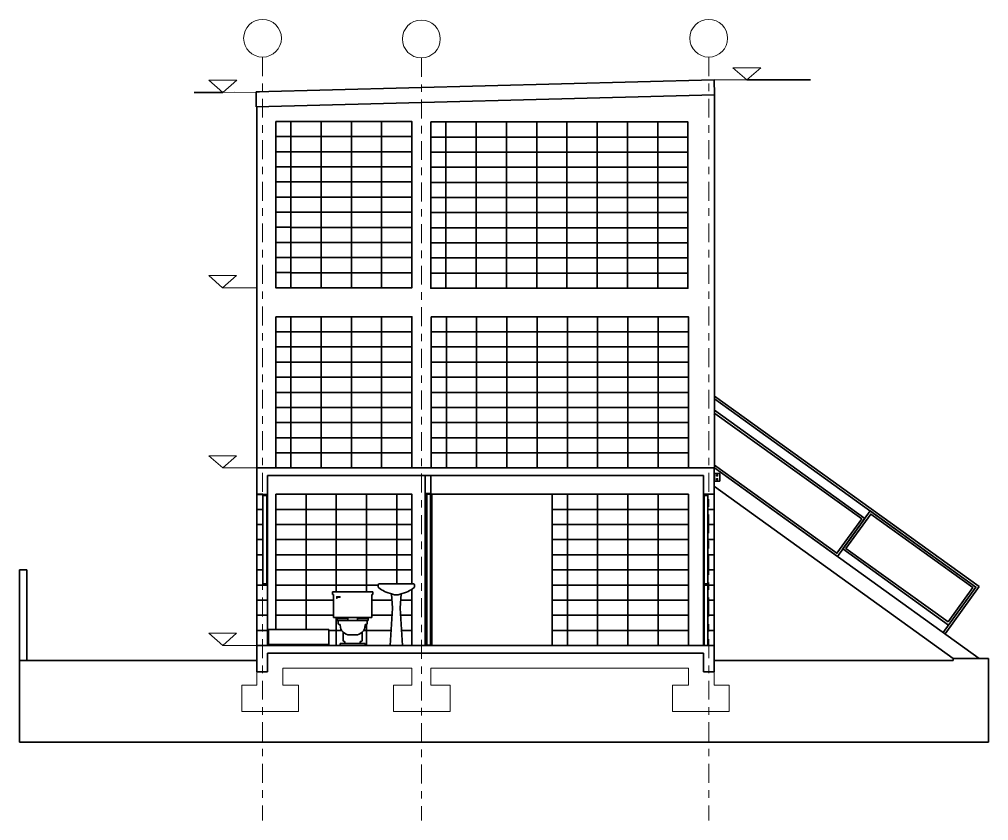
# Model space of a CAD drawing. Header units: metres. Extents: x -111 to 15, y -108 to -10.
# Drawn here: x -110.85 to -98.04, y -46.12 to -35.52 of the extents above; entities that cross this region are included whole.
import ezdxf

# ---------------------------------------------------------------- set-up
doc = ezdxf.new("R2010")
doc.units = ezdxf.units.M
doc.header["$LTSCALE"] = 5
doc.header["$MEASUREMENT"] = 0
doc.linetypes.add('CENTER', pattern=[2, 1.25, -0.25, 0.25, -0.25])
for name, color, linetype, lineweight in [('A-ANNO-SYMB', 3, 'Continuous', 18), ('A-ELEV-MBE1', 7, 'Continuous', 35), ('A-SECT-MCUT', 7, 'Continuous', 35)]:
    doc.layers.add(name, color=color, linetype=linetype, lineweight=lineweight)

msp = doc.modelspace()

# ---------------------------------------------------------------- linework, layer by layer
at = {"layer": 'A-ANNO-SYMB'}
for p, q in [((-106.611, -43.156), (-106.662, -43.156)), ((-106.662, -43.156), (-106.662, -43.182)), ((-106.662, -43.182), (-106.649, -43.182)), ((-106.649, -43.169), (-106.611, -43.169)), ((-106.649, -43.182), (-106.649, -43.169)), ((-106.611, -43.169), (-106.611, -43.156)), ((-108.164, -43.804), (-107.713, -43.804))]:
    msp.add_line(p, q, dxfattribs=at)
at = {"layer": 'A-ANNO-SYMB', "ltscale": 0.003}
for p, q in [((-107.713, -44.104), (-107.713, -44.254)), ((-107.713, -44.179), (-107.713, -44.329)), ((-105.663, -44.104), (-107.371, -44.104)), ((-107.371, -44.104), (-107.371, -44.254)), ((-107.371, -44.179), (-107.371, -44.329)), ((-105.663, -44.104), (-105.663, -44.329)), ((-102.007, -44.104), (-105.413, -44.104)), ((-105.413, -44.104), (-105.413, -44.329)), ((-102.007, -44.104), (-102.007, -44.329)), ((-101.668, -44.154), (-101.668, -44.329)), ((-107.912, -44.329), (-107.912, -44.679)), ((-107.713, -44.329), (-107.912, -44.329)), ((-107.162, -44.329), (-107.371, -44.329)), ((-107.162, -44.329), (-107.162, -44.679)), ((-105.908, -44.329), (-105.908, -44.679)), ((-105.709, -44.329), (-105.908, -44.329)), ((-105.663, -44.329), (-105.709, -44.329)), ((-105.367, -44.329), (-105.413, -44.329)), ((-105.158, -44.329), (-105.367, -44.329)), ((-105.158, -44.329), (-105.158, -44.679)), ((-102.218, -44.329), (-102.218, -44.679)), ((-102.218, -44.329), (-102.007, -44.329)), ((-101.668, -44.329), (-101.468, -44.329)), ((-101.468, -44.329), (-101.468, -44.679)), ((-107.162, -44.679), (-107.912, -44.679)), ((-105.158, -44.679), (-105.908, -44.679)), ((-102.218, -44.679), (-101.468, -44.679))]:
    msp.add_line(p, q, dxfattribs=at)
at = {"layer": 'A-ANNO-SYMB', "linetype": 'CENTER', "ltscale": 0.04}
for points in [[(-107.638, -36.02), (-107.638, -46.121)], [(-105.538, -36.03), (-105.538, -46.121)], [(-101.738, -36.02), (-101.738, -46.121)]]:
    msp.add_lwpolyline(points, dxfattribs=at)
at = {"layer": 'A-ANNO-SYMB'}
for points in [[(-101.234, -36.322), (-101.418, -36.16), (-101.05, -36.16)], [(-108.162, -36.486), (-108.346, -36.323), (-107.978, -36.323)], [(-108.166, -39.072), (-108.35, -38.909), (-107.982, -38.909)], [(-108.164, -41.455), (-108.348, -41.293), (-107.98, -41.293)], [(-108.164, -43.804), (-108.348, -43.642), (-107.98, -43.642)]]:
    msp.add_lwpolyline(points, close=True, dxfattribs=at)
for points in [[(-101.668, -36.322), (-101.668, -36.322), (-101.394, -36.322), (-101.234, -36.322)], [(-108.162, -36.486), (-108.162, -36.486), (-108.003, -36.485), (-107.682, -36.486)], [(-107.713, -39.072), (-107.713, -39.072), (-108.166, -39.072), (-108.166, -39.072)], [(-107.713, -41.455), (-107.713, -41.455), (-108.166, -41.455), (-108.166, -41.455)]]:
    msp.add_lwpolyline(points, dxfattribs=at)
for centre in [(-107.638, -35.77), (-105.538, -35.78), (-101.738, -35.77)]:
    msp.add_circle(centre, 0.25, dxfattribs=at)
at = {"layer": 'A-ELEV-MBE1'}
for p, q in [((-101.869, -36.328), (-101.868, -36.331)), ((-101.236, -36.32), (-100.394, -36.32)), ((-108.162, -36.486), (-108.541, -36.486)), ((-107.72, -36.679), (-107.72, -36.48)), ((-101.664, -36.521), (-107.72, -36.679)), ((-101.661, -36.521), (-101.664, -36.521)), ((-101.663, -40.505), (-98.163, -43.024)), ((-101.663, -40.542), (-98.205, -43.031)), ((-101.663, -41.455), (-98.163, -43.975)), ((-105.488, -41.555), (-105.488, -41.794)), ((-105.413, -41.555), (-105.413, -41.794)), ((-101.593, -41.529), (-101.668, -41.529)), ((-101.593, -41.629), (-101.668, -41.629)), ((-101.663, -41.529), (-101.663, -41.629)), ((-101.613, -41.554), (-101.643, -41.554)), ((-101.613, -41.604), (-101.643, -41.604)), ((-101.628, -41.569), (-101.628, -41.539)), ((-101.628, -41.589), (-101.628, -41.619)), ((-101.593, -41.529), (-101.593, -41.629)), ((-101.663, -41.701), (-98.505, -43.975)), ((-107.713, -42.004), (-107.713, -41.804)), ((-107.713, -41.804), (-107.633, -41.804)), ((-107.713, -41.804), (-107.713, -42.004)), ((-107.633, -43.004), (-107.633, -41.805)), ((-107.633, -41.82), (-107.583, -41.82)), ((-107.628, -41.805), (-107.578, -41.805)), ((-107.583, -43.004), (-107.583, -41.805)), ((-107.573, -42.804), (-107.573, -41.805)), ((-105.663, -41.804), (-107.463, -41.804)), ((-105.863, -41.804), (-105.863, -42.99)), ((-105.863, -41.804), (-105.863, -42.99)), ((-105.413, -41.794), (-105.488, -41.794)), ((-105.488, -41.794), (-105.488, -43.798)), ((-105.416, -41.804), (-105.466, -41.804)), ((-105.413, -41.794), (-105.413, -43.804)), ((-105.4, -43.804), (-105.4, -41.804)), ((-104.63, -41.804), (-105.4, -41.804)), ((-104.63, -41.804), (-103.813, -41.804)), ((-103.807, -43.804), (-103.807, -41.804)), ((-102.007, -41.804), (-102.007, -43.804)), ((-101.808, -42.804), (-101.808, -41.804)), ((-101.752, -41.804), (-101.802, -41.804)), ((-101.798, -43.004), (-101.798, -41.804)), ((-101.798, -43.804), (-101.798, -41.804)), ((-101.748, -41.819), (-101.798, -41.819)), ((-101.748, -43.004), (-101.748, -41.804)), ((-101.748, -43.804), (-101.748, -41.804)), ((-101.668, -41.804), (-101.748, -41.804)), ((-101.668, -41.804), (-101.668, -42.004)), ((-101.668, -42.004), (-101.668, -41.804)), ((-107.633, -42.004), (-107.713, -42.004)), ((-107.713, -42.204), (-107.713, -42.004)), ((-107.713, -42.004), (-107.633, -42.004)), ((-107.713, -42.004), (-107.713, -42.204)), ((-101.748, -42.004), (-101.668, -42.004)), ((-101.668, -42.004), (-101.748, -42.004)), ((-101.668, -42.004), (-101.668, -42.204)), ((-101.668, -42.204), (-101.668, -42.004)), ((-107.713, -42.404), (-107.713, -42.204)), ((-107.713, -42.204), (-107.633, -42.204)), ((-107.633, -42.204), (-107.713, -42.204)), ((-107.713, -42.204), (-107.713, -42.404)), ((-101.748, -42.204), (-101.668, -42.204)), ((-101.668, -42.204), (-101.748, -42.204)), ((-101.668, -42.204), (-101.668, -42.404)), ((-101.668, -42.404), (-101.668, -42.204)), ((-107.713, -42.604), (-107.713, -42.404)), ((-107.713, -42.404), (-107.633, -42.404)), ((-107.633, -42.404), (-107.713, -42.404)), ((-101.748, -42.404), (-101.668, -42.404)), ((-101.668, -42.404), (-101.748, -42.404)), ((-101.668, -42.604), (-101.668, -42.404)), ((-107.633, -42.604), (-107.713, -42.604)), ((-107.713, -42.604), (-107.713, -42.804)), ((-101.748, -42.604), (-101.668, -42.604)), ((-101.668, -42.604), (-101.668, -42.804)), ((-110.853, -42.802), (-110.853, -43.904)), ((-110.853, -42.802), (-110.853, -44.004)), ((-110.753, -42.802), (-110.853, -42.802)), ((-110.753, -42.802), (-110.853, -42.802)), ((-110.753, -43.904), (-110.753, -42.802)), ((-110.753, -44.004), (-110.753, -42.802)), ((-107.713, -43.004), (-107.713, -42.804)), ((-107.713, -42.804), (-107.633, -42.804)), ((-107.583, -42.804), (-107.573, -42.804)), ((-107.573, -42.804), (-107.573, -43.004)), ((-101.808, -43.004), (-101.808, -42.804)), ((-101.808, -42.804), (-101.798, -42.804)), ((-101.748, -42.804), (-101.668, -42.804)), ((-101.668, -42.804), (-101.668, -43.004)), ((-107.573, -43.004), (-107.713, -43.004)), ((-107.633, -42.989), (-107.583, -42.989)), ((-107.633, -43.004), (-107.583, -43.004)), ((-106.109, -43.025), (-106.109, -43)), ((-106.082, -43.054), (-106.105, -43.037)), ((-106.099, -42.99), (-105.638, -42.99)), ((-105.632, -43.037), (-105.655, -43.054)), ((-105.628, -43), (-105.628, -43.025)), ((-101.808, -43.204), (-101.808, -43.004)), ((-101.808, -43.004), (-101.668, -43.004)), ((-101.668, -43.004), (-101.808, -43.004)), ((-101.748, -42.989), (-101.798, -42.989)), ((-101.668, -43.004), (-101.668, -43.204)), ((-98.205, -43.031), (-98.638, -43.633)), ((-98.163, -43.024), (-98.614, -43.65)), ((-106.446, -43.093), (-106.713, -43.093)), ((-106.713, -43.093), (-106.713, -43.131)), ((-106.713, -43.131), (-106.7, -43.131)), ((-106.7, -43.131), (-106.7, -43.436)), ((-106.179, -43.093), (-106.446, -43.093)), ((-106.192, -43.436), (-106.192, -43.131)), ((-106.192, -43.131), (-106.179, -43.131)), ((-106.179, -43.131), (-106.179, -43.093)), ((-105.919, -43.127), (-106.002, -43.097)), ((-105.735, -43.097), (-105.818, -43.127)), ((-105.663, -43.06), (-105.663, -43.204)), ((-105.926, -43.204), (-106.192, -43.204)), ((-106.192, -43.204), (-105.926, -43.204)), ((-105.663, -43.204), (-105.812, -43.204)), ((-105.812, -43.204), (-105.663, -43.204)), ((-105.663, -43.204), (-105.663, -43.404)), ((-101.798, -43.204), (-101.808, -43.204)), ((-101.748, -43.204), (-101.668, -43.204)), ((-101.668, -43.204), (-101.748, -43.204)), ((-101.668, -43.204), (-101.668, -43.404)), ((-107.463, -43.404), (-107.063, -43.404)), ((-107.463, -43.591), (-107.463, -43.404)), ((-107.063, -43.404), (-107.063, -43.591)), ((-107.063, -43.591), (-107.063, -43.404)), ((-107.063, -43.404), (-106.7, -43.404)), ((-106.7, -43.436), (-106.573, -43.436)), ((-106.663, -43.436), (-106.663, -43.604)), ((-106.573, -43.436), (-106.319, -43.436)), ((-106.573, -43.436), (-106.573, -43.448)), ((-106.319, -43.448), (-106.319, -43.436)), ((-106.319, -43.436), (-106.192, -43.436)), ((-106.192, -43.404), (-105.924, -43.404)), ((-105.924, -43.404), (-106.192, -43.404)), ((-105.813, -43.404), (-105.663, -43.404)), ((-105.663, -43.404), (-105.813, -43.404)), ((-105.663, -43.404), (-105.663, -43.604)), ((-101.748, -43.404), (-101.668, -43.404)), ((-101.668, -43.404), (-101.748, -43.404)), ((-101.668, -43.404), (-101.668, -43.604)), ((-106.573, -43.448), (-106.649, -43.448)), ((-106.649, -43.448), (-106.649, -43.474)), ((-106.649, -43.474), (-106.637, -43.474)), ((-106.637, -43.474), (-106.256, -43.474)), ((-106.637, -43.474), (-106.637, -43.512)), ((-106.624, -43.525), (-106.611, -43.525)), ((-106.611, -43.525), (-106.611, -43.537)), ((-106.51, -43.448), (-106.573, -43.448)), ((-106.51, -43.448), (-106.51, -43.474)), ((-106.383, -43.448), (-106.383, -43.474)), ((-106.383, -43.448), (-106.319, -43.448)), ((-106.243, -43.448), (-106.319, -43.448)), ((-106.281, -43.537), (-106.281, -43.525)), ((-106.281, -43.525), (-106.268, -43.525)), ((-106.263, -43.604), (-106.263, -43.523)), ((-106.256, -43.512), (-106.256, -43.474)), ((-106.256, -43.474), (-106.243, -43.474)), ((-106.243, -43.474), (-106.243, -43.448)), ((-107.56, -43.591), (-107.573, -43.591)), ((-107.56, -43.591), (-106.76, -43.591)), ((-107.56, -43.791), (-107.56, -43.591)), ((-106.76, -43.591), (-106.76, -43.791)), ((-106.76, -43.604), (-106.663, -43.604)), ((-106.663, -43.604), (-106.76, -43.604)), ((-106.663, -43.604), (-106.663, -43.804)), ((-106.573, -43.628), (-106.573, -43.728)), ((-106.484, -43.664), (-106.408, -43.664)), ((-106.319, -43.728), (-106.319, -43.628)), ((-105.936, -43.604), (-106.263, -43.604)), ((-106.263, -43.804), (-106.263, -43.604)), ((-106.263, -43.604), (-105.936, -43.604)), ((-105.663, -43.604), (-105.801, -43.604)), ((-105.801, -43.604), (-105.663, -43.604)), ((-105.663, -43.604), (-105.663, -43.804)), ((-101.808, -43.804), (-101.808, -43.604)), ((-101.808, -43.604), (-101.798, -43.604)), ((-101.748, -43.604), (-101.668, -43.604)), ((-101.668, -43.604), (-101.748, -43.604)), ((-101.668, -43.604), (-101.668, -43.804)), ((-106.76, -43.791), (-107.56, -43.791)), ((-106.548, -43.779), (-106.611, -43.779)), ((-106.611, -43.779), (-106.611, -43.804)), ((-106.548, -43.753), (-106.548, -43.779)), ((-106.548, -43.779), (-106.345, -43.779)), ((-106.345, -43.779), (-106.345, -43.753)), ((-106.281, -43.779), (-106.345, -43.779)), ((-106.281, -43.804), (-106.281, -43.779)), ((-105.863, -43.804), (-106.263, -43.804)), ((-105.663, -43.804), (-105.863, -43.804)), ((-105.416, -43.798), (-105.466, -43.798)), ((-101.668, -43.804), (-101.808, -43.804)), ((-101.668, -43.804), (-101.668, -44.104)), ((-107.713, -44.004), (-110.853, -44.004)), ((-110.853, -44.004), (-110.853, -45.083)), ((-98.505, -44.004), (-101.663, -44.004)), ((-98.505, -43.975), (-98.038, -43.975)), ((-98.505, -43.975), (-98.505, -44.004)), ((-98.038, -43.975), (-98.038, -45.083)), ((-98.038, -44.004), (-98.038, -45.083)), ((-98.038, -45.083), (-110.853, -45.083))]:
    msp.add_line(p, q, dxfattribs=at)
for points in [[(-107.72, -36.48), (-101.668, -36.322), (-101.661, -36.521), (-101.661, -36.521), (-101.661, -36.521), (-101.661, -36.521), (-101.661, -36.521)], [(-101.664, -36.521), (-101.663, -41.455), (-101.663, -41.455), (-101.663, -41.455)], [(-107.713, -41.455), (-107.713, -41.455), (-107.715, -36.678), (-107.715, -36.678)], [(-101.668, -40.697), (-101.663, -40.691), (-99.674, -42.122), (-100.037, -42.625), (-101.663, -41.455)], [(-101.668, -40.749), (-101.656, -40.733), (-99.716, -42.129), (-100.043, -42.583), (-101.663, -41.418)], [(-105.466, -41.804), (-105.466, -43.798)], [(-105.416, -41.804), (-105.416, -43.798)], [(-107.583, -42.004), (-107.573, -42.004)], [(-101.798, -42.004), (-101.808, -42.004)], [(-107.583, -42.204), (-107.573, -42.204)], [(-101.797, -42.204), (-101.807, -42.204)], [(-107.583, -42.404), (-107.573, -42.404)], [(-101.797, -42.404), (-101.807, -42.404)], [(-107.583, -42.604), (-107.573, -42.604)], [(-101.797, -42.604), (-101.807, -42.604)], [(-106.109, -43.004), (-106.263, -43.004), (-106.263, -42.804), (-105.863, -42.804), (-105.863, -42.99)], [(-105.863, -42.99), (-105.863, -42.804), (-105.663, -42.804), (-105.663, -42.99)], [(-106.7, -43.204), (-107.063, -43.204), (-107.063, -43.004), (-106.663, -43.004), (-106.663, -43.093)], [(-106.663, -43.093), (-106.663, -43.004), (-106.263, -43.004), (-106.263, -43.093)], [(-106.263, -43.093), (-106.263, -43.004), (-106.109, -43.004)], [(-106.7, -43.404), (-107.063, -43.404), (-107.063, -43.204), (-106.7, -43.204)], [(-101.798, -43.404), (-101.808, -43.404), (-101.808, -43.204), (-101.798, -43.204)], [(-106.592, -43.604), (-106.663, -43.604), (-106.663, -43.436)], [(-101.798, -43.604), (-101.808, -43.604), (-101.808, -43.404), (-101.798, -43.404)], [(-106.263, -43.525), (-106.263, -43.604), (-106.3, -43.604)], [(-106.3, -43.604), (-106.263, -43.604), (-106.263, -43.804), (-106.663, -43.804), (-106.663, -43.604), (-106.592, -43.604)]]:
    msp.add_lwpolyline(points, dxfattribs=at)
for points in [[(-107.463, -36.871), (-107.263, -36.871), (-107.263, -37.071), (-107.463, -37.071)], [(-107.263, -36.872), (-106.863, -36.872), (-106.863, -37.072), (-107.263, -37.072)], [(-106.863, -36.872), (-106.463, -36.872), (-106.463, -37.072), (-106.863, -37.072)], [(-106.463, -36.872), (-106.063, -36.872), (-106.063, -37.072), (-106.463, -37.072)], [(-106.063, -36.872), (-105.663, -36.872), (-105.663, -37.072), (-106.063, -37.072)], [(-105.413, -36.877), (-105.213, -36.877), (-105.213, -37.077), (-105.413, -37.077)], [(-105.213, -36.877), (-104.813, -36.877), (-104.813, -37.077), (-105.213, -37.077)], [(-104.813, -36.877), (-104.413, -36.877), (-104.413, -37.077), (-104.813, -37.077)], [(-104.413, -36.877), (-104.013, -36.877), (-104.013, -37.077), (-104.413, -37.077)], [(-104.013, -36.877), (-103.613, -36.877), (-103.613, -37.077), (-104.013, -37.077)], [(-103.613, -36.877), (-103.213, -36.877), (-103.213, -37.077), (-103.613, -37.077)], [(-103.213, -36.877), (-102.813, -36.877), (-102.813, -37.077), (-103.213, -37.077)], [(-102.813, -36.877), (-102.413, -36.877), (-102.413, -37.077), (-102.813, -37.077)], [(-102.413, -36.877), (-102.013, -36.877), (-102.013, -37.077), (-102.413, -37.077)], [(-107.463, -37.071), (-107.263, -37.071), (-107.263, -37.271), (-107.463, -37.271)], [(-107.263, -37.072), (-106.863, -37.072), (-106.863, -37.272), (-107.263, -37.272)], [(-106.863, -37.072), (-106.463, -37.072), (-106.463, -37.272), (-106.863, -37.272)], [(-106.463, -37.072), (-106.063, -37.072), (-106.063, -37.272), (-106.463, -37.272)], [(-106.063, -37.072), (-105.663, -37.072), (-105.663, -37.272), (-106.063, -37.272)], [(-105.413, -37.077), (-105.213, -37.077), (-105.213, -37.277), (-105.413, -37.277)], [(-105.213, -37.077), (-104.813, -37.077), (-104.813, -37.277), (-105.213, -37.277)], [(-104.813, -37.077), (-104.413, -37.077), (-104.413, -37.277), (-104.813, -37.277)], [(-104.413, -37.077), (-104.013, -37.077), (-104.013, -37.277), (-104.413, -37.277)], [(-104.013, -37.077), (-103.613, -37.077), (-103.613, -37.277), (-104.013, -37.277)], [(-103.613, -37.077), (-103.213, -37.077), (-103.213, -37.277), (-103.613, -37.277)], [(-103.213, -37.077), (-102.813, -37.077), (-102.813, -37.277), (-103.213, -37.277)], [(-102.813, -37.077), (-102.413, -37.077), (-102.413, -37.277), (-102.813, -37.277)], [(-102.413, -37.077), (-102.013, -37.077), (-102.013, -37.277), (-102.413, -37.277)], [(-107.463, -37.271), (-107.263, -37.271), (-107.263, -37.471), (-107.463, -37.471)], [(-107.263, -37.272), (-106.863, -37.272), (-106.863, -37.472), (-107.263, -37.472)], [(-106.863, -37.272), (-106.463, -37.272), (-106.463, -37.472), (-106.863, -37.472)], [(-106.463, -37.272), (-106.063, -37.272), (-106.063, -37.472), (-106.463, -37.472)], [(-106.063, -37.272), (-105.663, -37.272), (-105.663, -37.472), (-106.063, -37.472)], [(-105.413, -37.277), (-105.213, -37.277), (-105.213, -37.477), (-105.413, -37.477)], [(-105.213, -37.277), (-104.813, -37.277), (-104.813, -37.477), (-105.213, -37.477)], [(-104.813, -37.277), (-104.413, -37.277), (-104.413, -37.477), (-104.813, -37.477)], [(-104.413, -37.277), (-104.013, -37.277), (-104.013, -37.477), (-104.413, -37.477)], [(-104.013, -37.277), (-103.613, -37.277), (-103.613, -37.477), (-104.013, -37.477)], [(-103.613, -37.277), (-103.213, -37.277), (-103.213, -37.477), (-103.613, -37.477)], [(-103.213, -37.277), (-102.813, -37.277), (-102.813, -37.477), (-103.213, -37.477)], [(-102.813, -37.277), (-102.413, -37.277), (-102.413, -37.477), (-102.813, -37.477)], [(-102.413, -37.277), (-102.013, -37.277), (-102.013, -37.477), (-102.413, -37.477)], [(-107.463, -37.471), (-107.263, -37.471), (-107.263, -37.671), (-107.463, -37.671)], [(-107.263, -37.472), (-106.863, -37.472), (-106.863, -37.672), (-107.263, -37.672)], [(-106.863, -37.472), (-106.463, -37.472), (-106.463, -37.672), (-106.863, -37.672)], [(-106.463, -37.472), (-106.063, -37.472), (-106.063, -37.672), (-106.463, -37.672)], [(-106.063, -37.472), (-105.663, -37.472), (-105.663, -37.672), (-106.063, -37.672)], [(-105.413, -37.477), (-105.213, -37.477), (-105.213, -37.677), (-105.413, -37.677)], [(-105.213, -37.477), (-104.813, -37.477), (-104.813, -37.677), (-105.213, -37.677)], [(-104.813, -37.477), (-104.413, -37.477), (-104.413, -37.677), (-104.813, -37.677)], [(-104.413, -37.477), (-104.013, -37.477), (-104.013, -37.677), (-104.413, -37.677)], [(-104.013, -37.477), (-103.613, -37.477), (-103.613, -37.677), (-104.013, -37.677)], [(-103.613, -37.477), (-103.213, -37.477), (-103.213, -37.677), (-103.613, -37.677)], [(-103.213, -37.477), (-102.813, -37.477), (-102.813, -37.677), (-103.213, -37.677)], [(-102.813, -37.477), (-102.413, -37.477), (-102.413, -37.677), (-102.813, -37.677)], [(-102.413, -37.477), (-102.013, -37.477), (-102.013, -37.677), (-102.413, -37.677)], [(-107.463, -37.671), (-107.263, -37.671), (-107.263, -37.871), (-107.463, -37.871)], [(-107.263, -37.672), (-106.863, -37.672), (-106.863, -37.872), (-107.263, -37.872)], [(-106.863, -37.672), (-106.463, -37.672), (-106.463, -37.872), (-106.863, -37.872)], [(-106.463, -37.672), (-106.063, -37.672), (-106.063, -37.872), (-106.463, -37.872)], [(-106.063, -37.672), (-105.663, -37.672), (-105.663, -37.872), (-106.063, -37.872)], [(-105.413, -37.677), (-105.213, -37.677), (-105.213, -37.877), (-105.413, -37.877)], [(-105.213, -37.677), (-104.813, -37.677), (-104.813, -37.877), (-105.213, -37.877)], [(-104.813, -37.677), (-104.413, -37.677), (-104.413, -37.877), (-104.813, -37.877)], [(-104.413, -37.677), (-104.013, -37.677), (-104.013, -37.877), (-104.413, -37.877)], [(-104.013, -37.677), (-103.613, -37.677), (-103.613, -37.877), (-104.013, -37.877)], [(-103.613, -37.677), (-103.213, -37.677), (-103.213, -37.877), (-103.613, -37.877)], [(-103.213, -37.677), (-102.813, -37.677), (-102.813, -37.877), (-103.213, -37.877)], [(-102.813, -37.677), (-102.413, -37.677), (-102.413, -37.877), (-102.813, -37.877)], [(-102.413, -37.677), (-102.013, -37.677), (-102.013, -37.877), (-102.413, -37.877)], [(-107.463, -37.871), (-107.263, -37.871), (-107.263, -38.071), (-107.463, -38.071)], [(-107.263, -37.872), (-106.863, -37.872), (-106.863, -38.072), (-107.263, -38.072)], [(-106.863, -37.872), (-106.463, -37.872), (-106.463, -38.072), (-106.863, -38.072)], [(-106.463, -37.872), (-106.063, -37.872), (-106.063, -38.072), (-106.463, -38.072)], [(-106.063, -37.872), (-105.663, -37.872), (-105.663, -38.072), (-106.063, -38.072)], [(-105.413, -37.877), (-105.213, -37.877), (-105.213, -38.077), (-105.413, -38.077)], [(-105.213, -37.877), (-104.813, -37.877), (-104.813, -38.077), (-105.213, -38.077)], [(-104.813, -37.877), (-104.413, -37.877), (-104.413, -38.077), (-104.813, -38.077)], [(-104.413, -37.877), (-104.013, -37.877), (-104.013, -38.077), (-104.413, -38.077)], [(-104.013, -37.877), (-103.613, -37.877), (-103.613, -38.077), (-104.013, -38.077)], [(-103.613, -37.877), (-103.213, -37.877), (-103.213, -38.077), (-103.613, -38.077)], [(-103.213, -37.877), (-102.813, -37.877), (-102.813, -38.077), (-103.213, -38.077)], [(-102.813, -37.877), (-102.413, -37.877), (-102.413, -38.077), (-102.813, -38.077)], [(-102.413, -37.877), (-102.013, -37.877), (-102.013, -38.077), (-102.413, -38.077)], [(-107.463, -38.071), (-107.263, -38.071), (-107.263, -38.271), (-107.463, -38.271)], [(-107.263, -38.072), (-106.863, -38.072), (-106.863, -38.272), (-107.263, -38.272)], [(-106.863, -38.072), (-106.463, -38.072), (-106.463, -38.272), (-106.863, -38.272)], [(-106.463, -38.072), (-106.063, -38.072), (-106.063, -38.272), (-106.463, -38.272)], [(-106.063, -38.072), (-105.663, -38.072), (-105.663, -38.272), (-106.063, -38.272)], [(-105.413, -38.077), (-105.213, -38.077), (-105.213, -38.277), (-105.413, -38.277)], [(-105.213, -38.077), (-104.813, -38.077), (-104.813, -38.277), (-105.213, -38.277)], [(-104.813, -38.077), (-104.413, -38.077), (-104.413, -38.277), (-104.813, -38.277)], [(-104.413, -38.077), (-104.013, -38.077), (-104.013, -38.277), (-104.413, -38.277)], [(-104.013, -38.077), (-103.613, -38.077), (-103.613, -38.277), (-104.013, -38.277)], [(-103.613, -38.077), (-103.213, -38.077), (-103.213, -38.277), (-103.613, -38.277)], [(-103.213, -38.077), (-102.813, -38.077), (-102.813, -38.277), (-103.213, -38.277)], [(-102.813, -38.077), (-102.413, -38.077), (-102.413, -38.277), (-102.813, -38.277)], [(-102.413, -38.077), (-102.013, -38.077), (-102.013, -38.277), (-102.413, -38.277)], [(-107.463, -38.271), (-107.263, -38.271), (-107.263, -38.471), (-107.463, -38.471)], [(-107.263, -38.272), (-106.863, -38.272), (-106.863, -38.472), (-107.263, -38.472)], [(-106.863, -38.272), (-106.463, -38.272), (-106.463, -38.472), (-106.863, -38.472)], [(-106.463, -38.272), (-106.063, -38.272), (-106.063, -38.472), (-106.463, -38.472)], [(-106.063, -38.272), (-105.663, -38.272), (-105.663, -38.472), (-106.063, -38.472)], [(-105.413, -38.277), (-105.213, -38.277), (-105.213, -38.477), (-105.413, -38.477)], [(-105.213, -38.277), (-104.813, -38.277), (-104.813, -38.477), (-105.213, -38.477)], [(-104.813, -38.277), (-104.413, -38.277), (-104.413, -38.477), (-104.813, -38.477)], [(-104.413, -38.277), (-104.013, -38.277), (-104.013, -38.477), (-104.413, -38.477)], [(-104.013, -38.277), (-103.613, -38.277), (-103.613, -38.477), (-104.013, -38.477)], [(-103.613, -38.277), (-103.213, -38.277), (-103.213, -38.477), (-103.613, -38.477)], [(-103.213, -38.277), (-102.813, -38.277), (-102.813, -38.477), (-103.213, -38.477)], [(-102.813, -38.277), (-102.413, -38.277), (-102.413, -38.477), (-102.813, -38.477)], [(-102.413, -38.277), (-102.013, -38.277), (-102.013, -38.477), (-102.413, -38.477)], [(-107.463, -38.471), (-107.263, -38.471), (-107.263, -38.671), (-107.463, -38.671)], [(-107.263, -38.472), (-106.863, -38.472), (-106.863, -38.672), (-107.263, -38.672)], [(-106.863, -38.472), (-106.463, -38.472), (-106.463, -38.672), (-106.863, -38.672)], [(-106.463, -38.472), (-106.063, -38.472), (-106.063, -38.672), (-106.463, -38.672)], [(-106.063, -38.472), (-105.663, -38.472), (-105.663, -38.672), (-106.063, -38.672)], [(-105.413, -38.477), (-105.213, -38.477), (-105.213, -38.677), (-105.413, -38.677)], [(-105.213, -38.477), (-104.813, -38.477), (-104.813, -38.677), (-105.213, -38.677)], [(-104.813, -38.477), (-104.413, -38.477), (-104.413, -38.677), (-104.813, -38.677)], [(-104.413, -38.477), (-104.013, -38.477), (-104.013, -38.677), (-104.413, -38.677)], [(-104.013, -38.477), (-103.613, -38.477), (-103.613, -38.677), (-104.013, -38.677)], [(-103.613, -38.477), (-103.213, -38.477), (-103.213, -38.677), (-103.613, -38.677)], [(-103.213, -38.477), (-102.813, -38.477), (-102.813, -38.677), (-103.213, -38.677)], [(-102.813, -38.477), (-102.413, -38.477), (-102.413, -38.677), (-102.813, -38.677)], [(-102.413, -38.477), (-102.013, -38.477), (-102.013, -38.677), (-102.413, -38.677)], [(-107.463, -38.671), (-107.263, -38.671), (-107.263, -38.871), (-107.463, -38.871)], [(-107.263, -38.672), (-106.863, -38.672), (-106.863, -38.872), (-107.263, -38.872)], [(-106.863, -38.672), (-106.463, -38.672), (-106.463, -38.872), (-106.863, -38.872)], [(-106.463, -38.672), (-106.063, -38.672), (-106.063, -38.872), (-106.463, -38.872)], [(-106.063, -38.672), (-105.663, -38.672), (-105.663, -38.872), (-106.063, -38.872)], [(-105.413, -38.677), (-105.213, -38.677), (-105.213, -38.877), (-105.413, -38.877)], [(-105.213, -38.677), (-104.813, -38.677), (-104.813, -38.877), (-105.213, -38.877)], [(-104.813, -38.677), (-104.413, -38.677), (-104.413, -38.877), (-104.813, -38.877)], [(-104.413, -38.677), (-104.013, -38.677), (-104.013, -38.877), (-104.413, -38.877)], [(-104.013, -38.677), (-103.613, -38.677), (-103.613, -38.877), (-104.013, -38.877)], [(-103.613, -38.677), (-103.213, -38.677), (-103.213, -38.877), (-103.613, -38.877)], [(-103.213, -38.677), (-102.813, -38.677), (-102.813, -38.877), (-103.213, -38.877)], [(-102.813, -38.677), (-102.413, -38.677), (-102.413, -38.877), (-102.813, -38.877)], [(-102.413, -38.677), (-102.013, -38.677), (-102.013, -38.877), (-102.413, -38.877)], [(-107.463, -38.871), (-107.263, -38.871), (-107.263, -39.071), (-107.463, -39.071)], [(-107.263, -38.872), (-106.863, -38.872), (-106.863, -39.072), (-107.263, -39.072)], [(-106.863, -38.872), (-106.463, -38.872), (-106.463, -39.072), (-106.863, -39.072)], [(-106.463, -38.872), (-106.063, -38.872), (-106.063, -39.072), (-106.463, -39.072)], [(-106.063, -38.872), (-105.663, -38.872), (-105.663, -39.072), (-106.063, -39.072)], [(-105.413, -38.877), (-105.213, -38.877), (-105.213, -39.077), (-105.413, -39.077)], [(-105.213, -38.877), (-104.813, -38.877), (-104.813, -39.077), (-105.213, -39.077)], [(-104.813, -38.877), (-104.413, -38.877), (-104.413, -39.077), (-104.813, -39.077)], [(-104.413, -38.877), (-104.013, -38.877), (-104.013, -39.077), (-104.413, -39.077)], [(-104.013, -38.877), (-103.613, -38.877), (-103.613, -39.077), (-104.013, -39.077)], [(-103.613, -38.877), (-103.213, -38.877), (-103.213, -39.077), (-103.613, -39.077)], [(-103.213, -38.877), (-102.813, -38.877), (-102.813, -39.077), (-103.213, -39.077)], [(-102.813, -38.877), (-102.413, -38.877), (-102.413, -39.077), (-102.813, -39.077)], [(-102.413, -38.877), (-102.013, -38.877), (-102.013, -39.077), (-102.413, -39.077)], [(-107.463, -39.455), (-107.263, -39.455), (-107.263, -39.655), (-107.463, -39.655)], [(-107.263, -39.455), (-106.863, -39.455), (-106.863, -39.655), (-107.263, -39.655)], [(-106.863, -39.455), (-106.463, -39.455), (-106.463, -39.655), (-106.863, -39.655)], [(-106.463, -39.455), (-106.063, -39.455), (-106.063, -39.655), (-106.463, -39.655)], [(-106.063, -39.455), (-105.663, -39.455), (-105.663, -39.655), (-106.063, -39.655)], [(-105.407, -39.455), (-105.207, -39.455), (-105.207, -39.655), (-105.407, -39.655)], [(-105.207, -39.455), (-104.807, -39.455), (-104.807, -39.655), (-105.207, -39.655)], [(-104.807, -39.455), (-104.407, -39.455), (-104.407, -39.655), (-104.807, -39.655)], [(-104.407, -39.455), (-104.007, -39.455), (-104.007, -39.655), (-104.407, -39.655)], [(-104.007, -39.455), (-103.607, -39.455), (-103.607, -39.655), (-104.007, -39.655)], [(-103.607, -39.455), (-103.207, -39.455), (-103.207, -39.655), (-103.607, -39.655)], [(-103.207, -39.455), (-102.807, -39.455), (-102.807, -39.655), (-103.207, -39.655)], [(-102.807, -39.455), (-102.407, -39.455), (-102.407, -39.655), (-102.807, -39.655)], [(-102.407, -39.455), (-102.007, -39.455), (-102.007, -39.655), (-102.407, -39.655)], [(-107.463, -39.655), (-107.263, -39.655), (-107.263, -39.855), (-107.463, -39.855)], [(-107.263, -39.655), (-106.863, -39.655), (-106.863, -39.855), (-107.263, -39.855)], [(-106.863, -39.655), (-106.463, -39.655), (-106.463, -39.855), (-106.863, -39.855)], [(-106.463, -39.655), (-106.063, -39.655), (-106.063, -39.855), (-106.463, -39.855)], [(-106.063, -39.655), (-105.663, -39.655), (-105.663, -39.855), (-106.063, -39.855)], [(-105.407, -39.655), (-105.207, -39.655), (-105.207, -39.855), (-105.407, -39.855)], [(-105.207, -39.655), (-104.807, -39.655), (-104.807, -39.855), (-105.207, -39.855)], [(-104.807, -39.655), (-104.407, -39.655), (-104.407, -39.855), (-104.807, -39.855)], [(-104.407, -39.655), (-104.007, -39.655), (-104.007, -39.855), (-104.407, -39.855)], [(-104.007, -39.655), (-103.607, -39.655), (-103.607, -39.855), (-104.007, -39.855)], [(-103.607, -39.655), (-103.207, -39.655), (-103.207, -39.855), (-103.607, -39.855)], [(-103.207, -39.655), (-102.807, -39.655), (-102.807, -39.855), (-103.207, -39.855)], [(-102.807, -39.655), (-102.407, -39.655), (-102.407, -39.855), (-102.807, -39.855)], [(-102.407, -39.655), (-102.007, -39.655), (-102.007, -39.855), (-102.407, -39.855)], [(-107.463, -39.855), (-107.263, -39.855), (-107.263, -40.055), (-107.463, -40.055)], [(-107.263, -39.855), (-106.863, -39.855), (-106.863, -40.055), (-107.263, -40.055)], [(-106.863, -39.855), (-106.463, -39.855), (-106.463, -40.055), (-106.863, -40.055)], [(-106.463, -39.855), (-106.063, -39.855), (-106.063, -40.055), (-106.463, -40.055)], [(-106.063, -39.855), (-105.663, -39.855), (-105.663, -40.055), (-106.063, -40.055)], [(-105.407, -39.855), (-105.207, -39.855), (-105.207, -40.055), (-105.407, -40.055)], [(-105.207, -39.855), (-104.807, -39.855), (-104.807, -40.055), (-105.207, -40.055)], [(-104.807, -39.855), (-104.407, -39.855), (-104.407, -40.055), (-104.807, -40.055)], [(-104.407, -39.855), (-104.007, -39.855), (-104.007, -40.055), (-104.407, -40.055)], [(-104.007, -39.855), (-103.607, -39.855), (-103.607, -40.055), (-104.007, -40.055)], [(-103.607, -39.855), (-103.207, -39.855), (-103.207, -40.055), (-103.607, -40.055)], [(-103.207, -39.855), (-102.807, -39.855), (-102.807, -40.055), (-103.207, -40.055)], [(-102.807, -39.855), (-102.407, -39.855), (-102.407, -40.055), (-102.807, -40.055)], [(-102.407, -39.855), (-102.007, -39.855), (-102.007, -40.055), (-102.407, -40.055)], [(-107.463, -40.055), (-107.263, -40.055), (-107.263, -40.255), (-107.463, -40.255)], [(-107.263, -40.055), (-106.863, -40.055), (-106.863, -40.255), (-107.263, -40.255)], [(-106.863, -40.055), (-106.463, -40.055), (-106.463, -40.255), (-106.863, -40.255)], [(-106.463, -40.055), (-106.063, -40.055), (-106.063, -40.255), (-106.463, -40.255)], [(-106.063, -40.055), (-105.663, -40.055), (-105.663, -40.255), (-106.063, -40.255)], [(-105.407, -40.055), (-105.207, -40.055), (-105.207, -40.255), (-105.407, -40.255)], [(-105.207, -40.055), (-104.807, -40.055), (-104.807, -40.255), (-105.207, -40.255)], [(-104.807, -40.055), (-104.407, -40.055), (-104.407, -40.255), (-104.807, -40.255)], [(-104.407, -40.055), (-104.007, -40.055), (-104.007, -40.255), (-104.407, -40.255)], [(-104.007, -40.055), (-103.607, -40.055), (-103.607, -40.255), (-104.007, -40.255)], [(-103.607, -40.055), (-103.207, -40.055), (-103.207, -40.255), (-103.607, -40.255)], [(-103.207, -40.055), (-102.807, -40.055), (-102.807, -40.255), (-103.207, -40.255)], [(-102.807, -40.055), (-102.407, -40.055), (-102.407, -40.255), (-102.807, -40.255)], [(-102.407, -40.055), (-102.007, -40.055), (-102.007, -40.255), (-102.407, -40.255)], [(-107.463, -40.255), (-107.263, -40.255), (-107.263, -40.455), (-107.463, -40.455)], [(-107.263, -40.255), (-106.863, -40.255), (-106.863, -40.455), (-107.263, -40.455)], [(-106.863, -40.255), (-106.463, -40.255), (-106.463, -40.455), (-106.863, -40.455)], [(-106.463, -40.255), (-106.063, -40.255), (-106.063, -40.455), (-106.463, -40.455)], [(-106.063, -40.255), (-105.663, -40.255), (-105.663, -40.455), (-106.063, -40.455)], [(-105.407, -40.255), (-105.207, -40.255), (-105.207, -40.455), (-105.407, -40.455)], [(-105.207, -40.255), (-104.807, -40.255), (-104.807, -40.455), (-105.207, -40.455)], [(-104.807, -40.255), (-104.407, -40.255), (-104.407, -40.455), (-104.807, -40.455)], [(-104.407, -40.255), (-104.007, -40.255), (-104.007, -40.455), (-104.407, -40.455)], [(-104.007, -40.255), (-103.607, -40.255), (-103.607, -40.455), (-104.007, -40.455)], [(-103.607, -40.255), (-103.207, -40.255), (-103.207, -40.455), (-103.607, -40.455)], [(-103.207, -40.255), (-102.807, -40.255), (-102.807, -40.455), (-103.207, -40.455)], [(-102.807, -40.255), (-102.407, -40.255), (-102.407, -40.455), (-102.807, -40.455)], [(-102.407, -40.255), (-102.007, -40.255), (-102.007, -40.455), (-102.407, -40.455)], [(-107.463, -40.455), (-107.263, -40.455), (-107.263, -40.655), (-107.463, -40.655)], [(-107.263, -40.455), (-106.863, -40.455), (-106.863, -40.655), (-107.263, -40.655)], [(-106.863, -40.455), (-106.463, -40.455), (-106.463, -40.655), (-106.863, -40.655)], [(-106.463, -40.455), (-106.063, -40.455), (-106.063, -40.655), (-106.463, -40.655)], [(-106.063, -40.455), (-105.663, -40.455), (-105.663, -40.655), (-106.063, -40.655)], [(-105.407, -40.455), (-105.207, -40.455), (-105.207, -40.655), (-105.407, -40.655)], [(-105.207, -40.455), (-104.807, -40.455), (-104.807, -40.655), (-105.207, -40.655)], [(-104.807, -40.455), (-104.407, -40.455), (-104.407, -40.655), (-104.807, -40.655)], [(-104.407, -40.455), (-104.007, -40.455), (-104.007, -40.655), (-104.407, -40.655)], [(-104.007, -40.455), (-103.607, -40.455), (-103.607, -40.655), (-104.007, -40.655)], [(-103.607, -40.455), (-103.207, -40.455), (-103.207, -40.655), (-103.607, -40.655)], [(-103.207, -40.455), (-102.807, -40.455), (-102.807, -40.655), (-103.207, -40.655)], [(-102.807, -40.455), (-102.407, -40.455), (-102.407, -40.655), (-102.807, -40.655)], [(-102.407, -40.455), (-102.007, -40.455), (-102.007, -40.655), (-102.407, -40.655)], [(-107.463, -40.655), (-107.263, -40.655), (-107.263, -40.855), (-107.463, -40.855)], [(-107.263, -40.655), (-106.863, -40.655), (-106.863, -40.855), (-107.263, -40.855)], [(-106.863, -40.655), (-106.463, -40.655), (-106.463, -40.855), (-106.863, -40.855)], [(-106.463, -40.655), (-106.063, -40.655), (-106.063, -40.855), (-106.463, -40.855)], [(-106.063, -40.655), (-105.663, -40.655), (-105.663, -40.855), (-106.063, -40.855)], [(-105.407, -40.655), (-105.207, -40.655), (-105.207, -40.855), (-105.407, -40.855)], [(-105.207, -40.655), (-104.807, -40.655), (-104.807, -40.855), (-105.207, -40.855)], [(-104.807, -40.655), (-104.407, -40.655), (-104.407, -40.855), (-104.807, -40.855)], [(-104.407, -40.655), (-104.007, -40.655), (-104.007, -40.855), (-104.407, -40.855)], [(-104.007, -40.655), (-103.607, -40.655), (-103.607, -40.855), (-104.007, -40.855)], [(-103.607, -40.655), (-103.207, -40.655), (-103.207, -40.855), (-103.607, -40.855)], [(-103.207, -40.655), (-102.807, -40.655), (-102.807, -40.855), (-103.207, -40.855)], [(-102.807, -40.655), (-102.407, -40.655), (-102.407, -40.855), (-102.807, -40.855)], [(-102.407, -40.655), (-102.007, -40.655), (-102.007, -40.855), (-102.407, -40.855)], [(-107.463, -40.855), (-107.263, -40.855), (-107.263, -41.055), (-107.463, -41.055)], [(-107.263, -40.855), (-106.863, -40.855), (-106.863, -41.055), (-107.263, -41.055)], [(-106.863, -40.855), (-106.463, -40.855), (-106.463, -41.055), (-106.863, -41.055)], [(-106.463, -40.855), (-106.063, -40.855), (-106.063, -41.055), (-106.463, -41.055)], [(-106.063, -40.855), (-105.663, -40.855), (-105.663, -41.055), (-106.063, -41.055)], [(-105.407, -40.855), (-105.207, -40.855), (-105.207, -41.055), (-105.407, -41.055)], [(-105.207, -40.855), (-104.807, -40.855), (-104.807, -41.055), (-105.207, -41.055)], [(-104.807, -40.855), (-104.407, -40.855), (-104.407, -41.055), (-104.807, -41.055)], [(-104.407, -40.855), (-104.007, -40.855), (-104.007, -41.055), (-104.407, -41.055)], [(-104.007, -40.855), (-103.607, -40.855), (-103.607, -41.055), (-104.007, -41.055)], [(-103.607, -40.855), (-103.207, -40.855), (-103.207, -41.055), (-103.607, -41.055)], [(-103.207, -40.855), (-102.807, -40.855), (-102.807, -41.055), (-103.207, -41.055)], [(-102.807, -40.855), (-102.407, -40.855), (-102.407, -41.055), (-102.807, -41.055)], [(-102.407, -40.855), (-102.007, -40.855), (-102.007, -41.055), (-102.407, -41.055)], [(-107.463, -41.055), (-107.263, -41.055), (-107.263, -41.255), (-107.463, -41.255)], [(-107.263, -41.055), (-106.863, -41.055), (-106.863, -41.255), (-107.263, -41.255)], [(-106.863, -41.055), (-106.463, -41.055), (-106.463, -41.255), (-106.863, -41.255)], [(-106.463, -41.055), (-106.063, -41.055), (-106.063, -41.255), (-106.463, -41.255)], [(-106.063, -41.055), (-105.663, -41.055), (-105.663, -41.255), (-106.063, -41.255)], [(-105.407, -41.055), (-105.207, -41.055), (-105.207, -41.255), (-105.407, -41.255)], [(-105.207, -41.055), (-104.807, -41.055), (-104.807, -41.255), (-105.207, -41.255)], [(-104.807, -41.055), (-104.407, -41.055), (-104.407, -41.255), (-104.807, -41.255)], [(-104.407, -41.055), (-104.007, -41.055), (-104.007, -41.255), (-104.407, -41.255)], [(-104.007, -41.055), (-103.607, -41.055), (-103.607, -41.255), (-104.007, -41.255)], [(-103.607, -41.055), (-103.207, -41.055), (-103.207, -41.255), (-103.607, -41.255)], [(-103.207, -41.055), (-102.807, -41.055), (-102.807, -41.255), (-103.207, -41.255)], [(-102.807, -41.055), (-102.407, -41.055), (-102.407, -41.255), (-102.807, -41.255)], [(-102.407, -41.055), (-102.007, -41.055), (-102.007, -41.255), (-102.407, -41.255)], [(-107.463, -41.255), (-107.263, -41.255), (-107.263, -41.455), (-107.463, -41.455)], [(-107.263, -41.255), (-106.863, -41.255), (-106.863, -41.455), (-107.263, -41.455)], [(-106.863, -41.255), (-106.463, -41.255), (-106.463, -41.455), (-106.863, -41.455)], [(-106.463, -41.255), (-106.063, -41.255), (-106.063, -41.455), (-106.463, -41.455)], [(-106.063, -41.255), (-105.663, -41.255), (-105.663, -41.455), (-106.063, -41.455)], [(-105.407, -41.255), (-105.207, -41.255), (-105.207, -41.455), (-105.407, -41.455)], [(-105.207, -41.255), (-104.807, -41.255), (-104.807, -41.455), (-105.207, -41.455)], [(-104.807, -41.255), (-104.407, -41.255), (-104.407, -41.455), (-104.807, -41.455)], [(-104.407, -41.255), (-104.007, -41.255), (-104.007, -41.455), (-104.407, -41.455)], [(-104.007, -41.255), (-103.607, -41.255), (-103.607, -41.455), (-104.007, -41.455)], [(-103.607, -41.255), (-103.207, -41.255), (-103.207, -41.455), (-103.607, -41.455)], [(-103.207, -41.255), (-102.807, -41.255), (-102.807, -41.455), (-103.207, -41.455)], [(-102.807, -41.255), (-102.407, -41.255), (-102.407, -41.455), (-102.807, -41.455)], [(-102.407, -41.255), (-102.007, -41.255), (-102.007, -41.455), (-102.407, -41.455)], [(-107.463, -41.804), (-107.063, -41.804), (-107.063, -42.004), (-107.463, -42.004)], [(-107.063, -41.804), (-106.663, -41.804), (-106.663, -42.004), (-107.063, -42.004)], [(-106.663, -41.804), (-106.263, -41.804), (-106.263, -42.004), (-106.663, -42.004)], [(-106.263, -41.804), (-105.863, -41.804), (-105.863, -42.004), (-106.263, -42.004)], [(-105.863, -41.804), (-105.663, -41.804), (-105.663, -42.004), (-105.863, -42.004)], [(-103.807, -41.804), (-103.607, -41.804), (-103.607, -42.004), (-103.807, -42.004)], [(-103.607, -41.804), (-103.207, -41.804), (-103.207, -42.004), (-103.607, -42.004)], [(-103.207, -41.804), (-102.807, -41.804), (-102.807, -42.004), (-103.207, -42.004)], [(-102.807, -41.804), (-102.407, -41.804), (-102.407, -42.004), (-102.807, -42.004)], [(-102.407, -41.804), (-102.007, -41.804), (-102.007, -42.004), (-102.407, -42.004)], [(-107.463, -42.004), (-107.063, -42.004), (-107.063, -42.204), (-107.463, -42.204)], [(-107.063, -42.004), (-106.663, -42.004), (-106.663, -42.204), (-107.063, -42.204)], [(-106.663, -42.004), (-106.263, -42.004), (-106.263, -42.204), (-106.663, -42.204)], [(-106.263, -42.004), (-105.863, -42.004), (-105.863, -42.204), (-106.263, -42.204)], [(-105.863, -42.004), (-105.663, -42.004), (-105.663, -42.204), (-105.863, -42.204)], [(-103.807, -42.004), (-103.607, -42.004), (-103.607, -42.204), (-103.807, -42.204)], [(-103.607, -42.004), (-103.207, -42.004), (-103.207, -42.204), (-103.607, -42.204)], [(-103.207, -42.004), (-102.807, -42.004), (-102.807, -42.204), (-103.207, -42.204)], [(-102.807, -42.004), (-102.407, -42.004), (-102.407, -42.204), (-102.807, -42.204)], [(-102.407, -42.004), (-102.007, -42.004), (-102.007, -42.204), (-102.407, -42.204)], [(-98.567, -43.534), (-99.966, -42.527), (-99.604, -42.024), (-98.205, -43.031)], [(-98.574, -43.492), (-99.924, -42.52), (-99.597, -42.066), (-98.247, -43.037)], [(-107.463, -42.204), (-107.063, -42.204), (-107.063, -42.404), (-107.463, -42.404)], [(-107.063, -42.204), (-106.663, -42.204), (-106.663, -42.404), (-107.063, -42.404)], [(-106.663, -42.204), (-106.263, -42.204), (-106.263, -42.404), (-106.663, -42.404)], [(-106.263, -42.204), (-105.863, -42.204), (-105.863, -42.404), (-106.263, -42.404)], [(-105.863, -42.204), (-105.663, -42.204), (-105.663, -42.404), (-105.863, -42.404)], [(-103.807, -42.204), (-103.607, -42.204), (-103.607, -42.404), (-103.807, -42.404)], [(-103.607, -42.204), (-103.207, -42.204), (-103.207, -42.404), (-103.607, -42.404)], [(-103.207, -42.204), (-102.807, -42.204), (-102.807, -42.404), (-103.207, -42.404)], [(-102.807, -42.204), (-102.407, -42.204), (-102.407, -42.404), (-102.807, -42.404)], [(-102.407, -42.204), (-102.007, -42.204), (-102.007, -42.404), (-102.407, -42.404)], [(-107.463, -42.404), (-107.063, -42.404), (-107.063, -42.604), (-107.463, -42.604)], [(-107.063, -42.404), (-106.663, -42.404), (-106.663, -42.604), (-107.063, -42.604)], [(-106.663, -42.404), (-106.263, -42.404), (-106.263, -42.604), (-106.663, -42.604)], [(-106.263, -42.404), (-105.863, -42.404), (-105.863, -42.604), (-106.263, -42.604)], [(-105.863, -42.404), (-105.663, -42.404), (-105.663, -42.604), (-105.863, -42.604)], [(-103.807, -42.404), (-103.607, -42.404), (-103.607, -42.604), (-103.807, -42.604)], [(-103.607, -42.404), (-103.207, -42.404), (-103.207, -42.604), (-103.607, -42.604)], [(-103.207, -42.404), (-102.807, -42.404), (-102.807, -42.604), (-103.207, -42.604)], [(-102.807, -42.404), (-102.407, -42.404), (-102.407, -42.604), (-102.807, -42.604)], [(-102.407, -42.404), (-102.007, -42.404), (-102.007, -42.604), (-102.407, -42.604)], [(-107.463, -42.604), (-107.063, -42.604), (-107.063, -42.804), (-107.463, -42.804)], [(-106.663, -42.604), (-106.263, -42.604), (-106.263, -42.804), (-106.663, -42.804)], [(-106.263, -42.604), (-105.863, -42.604), (-105.863, -42.804), (-106.263, -42.804)], [(-105.863, -42.604), (-105.663, -42.604), (-105.663, -42.804), (-105.863, -42.804)], [(-103.807, -42.604), (-103.607, -42.604), (-103.607, -42.804), (-103.807, -42.804)], [(-103.607, -42.604), (-103.207, -42.604), (-103.207, -42.804), (-103.607, -42.804)], [(-102.807, -42.604), (-102.407, -42.604), (-102.407, -42.804), (-102.807, -42.804)], [(-102.407, -42.604), (-102.007, -42.604), (-102.007, -42.804), (-102.407, -42.804)], [(-107.463, -42.804), (-107.063, -42.804), (-107.063, -43.004), (-107.463, -43.004)], [(-107.063, -42.804), (-106.663, -42.804), (-106.663, -43.004), (-107.063, -43.004)], [(-106.663, -42.804), (-106.263, -42.804), (-106.263, -43.004), (-106.663, -43.004)], [(-103.807, -42.804), (-103.607, -42.804), (-103.607, -43.004), (-103.807, -43.004)], [(-103.607, -42.804), (-103.207, -42.804), (-103.207, -43.004), (-103.607, -43.004)], [(-103.207, -42.804), (-102.807, -42.804), (-102.807, -43.004), (-103.207, -43.004)], [(-102.807, -42.804), (-102.407, -42.804), (-102.407, -43.004), (-102.807, -43.004)], [(-102.407, -42.804), (-102.007, -42.804), (-102.007, -43.004), (-102.407, -43.004)], [(-107.463, -43.004), (-107.063, -43.004), (-107.063, -43.204), (-107.463, -43.204)], [(-103.807, -43.004), (-103.607, -43.004), (-103.607, -43.204), (-103.807, -43.204)], [(-103.607, -43.004), (-103.207, -43.004), (-103.207, -43.204), (-103.607, -43.204)], [(-103.207, -43.004), (-102.807, -43.004), (-102.807, -43.204), (-103.207, -43.204)], [(-102.807, -43.004), (-102.407, -43.004), (-102.407, -43.204), (-102.807, -43.204)], [(-102.407, -43.004), (-102.007, -43.004), (-102.007, -43.204), (-102.407, -43.204)], [(-107.463, -43.204), (-107.063, -43.204), (-107.063, -43.404), (-107.463, -43.404)], [(-103.807, -43.204), (-103.607, -43.204), (-103.607, -43.404), (-103.807, -43.404)], [(-103.607, -43.204), (-103.207, -43.204), (-103.207, -43.404), (-103.607, -43.404)], [(-103.207, -43.204), (-102.807, -43.204), (-102.807, -43.404), (-103.207, -43.404)], [(-102.807, -43.204), (-102.407, -43.204), (-102.407, -43.404), (-102.807, -43.404)], [(-102.407, -43.204), (-102.007, -43.204), (-102.007, -43.404), (-102.407, -43.404)], [(-103.807, -43.404), (-103.607, -43.404), (-103.607, -43.604), (-103.807, -43.604)], [(-103.607, -43.404), (-103.207, -43.404), (-103.207, -43.604), (-103.607, -43.604)], [(-103.207, -43.404), (-102.807, -43.404), (-102.807, -43.604), (-103.207, -43.604)], [(-102.807, -43.404), (-102.407, -43.404), (-102.407, -43.604), (-102.807, -43.604)], [(-102.407, -43.404), (-102.007, -43.404), (-102.007, -43.604), (-102.407, -43.604)], [(-103.807, -43.604), (-103.607, -43.604), (-103.607, -43.804), (-103.807, -43.804)], [(-103.607, -43.604), (-103.207, -43.604), (-103.207, -43.804), (-103.607, -43.804)], [(-103.207, -43.604), (-102.807, -43.604), (-102.807, -43.804), (-103.207, -43.804)], [(-102.807, -43.604), (-102.407, -43.604), (-102.407, -43.804), (-102.807, -43.804)], [(-102.407, -43.604), (-102.007, -43.604), (-102.007, -43.804), (-102.407, -43.804)]]:
    msp.add_lwpolyline(points, close=True, dxfattribs=at)
msp.add_lwpolyline([(-105.919, -43.312), (-105.949, -43.804), (-105.789, -43.804), (-105.819, -43.312), (-105.806, -43.122), (-105.818, -43.127, -0.172111), (-105.919, -43.127), (-105.931, -43.122)], format="xyb", close=True, dxfattribs=at)
for centre in [(-101.628, -41.554), (-101.628, -41.604)]:
    msp.add_circle(centre, 0.005, dxfattribs=at)
for centre, radius, start, end in [((-106.099, -43.028), 0.0107, 162.7666, 233.0891), ((-106.099, -43), 0.01, 90, 180), ((-105.902, -42.814), 0.3, 233.0891, 250.4689), ((-105.835, -42.814), 0.3, 289.5311, 306.9109), ((-105.638, -43), 0.01, 0, 90), ((-105.648, -43.025), 0.02, 324.1443, 0), ((-105.869, -42.985), 0.15, 250.4689, 289.5311), ((-106.624, -43.512), 0.0127, 180, 270), ((-106.484, -43.537), 0.127, 180, 225.573), ((-106.408, -43.537), 0.127, 314.427, 0), ((-106.268, -43.512), 0.0127, 270, 0), ((-106.484, -43.537), 0.127, 225.573, 270), ((-106.408, -43.537), 0.127, 270, 314.427), ((-106.548, -43.728), 0.0254, 180, 270), ((-106.345, -43.728), 0.0254, 270, 0)]:
    msp.add_arc(centre, radius, start, end, dxfattribs=at)
at = {"layer": 'A-SECT-MCUT'}
for p, q in [((-107.713, -41.455), (-107.573, -41.455)), ((-107.713, -41.805), (-107.713, -41.455)), ((-101.808, -41.455), (-101.668, -41.455)), ((-101.668, -41.455), (-101.668, -41.804)), ((-107.573, -41.555), (-107.573, -41.805)), ((-101.808, -41.804), (-101.808, -41.555)), ((-107.573, -41.805), (-107.713, -41.805)), ((-101.668, -41.804), (-101.808, -41.804)), ((-107.713, -43.804), (-107.573, -43.804)), ((-107.713, -44.153), (-107.713, -43.804)), ((-101.808, -43.804), (-107.573, -43.804)), ((-101.808, -43.805), (-101.808, -43.804)), ((-101.808, -43.805), (-101.668, -43.805)), ((-101.668, -43.805), (-101.668, -44.154)), ((-107.573, -43.904), (-101.808, -43.904)), ((-107.573, -43.904), (-107.573, -44.153)), ((-101.808, -44.154), (-101.808, -43.904)), ((-107.573, -44.153), (-107.713, -44.153)), ((-101.668, -44.154), (-101.808, -44.154))]:
    msp.add_line(p, q, dxfattribs=at)
for points in [[(-107.573, -41.455), (-107.573, -41.455), (-101.803, -41.455)], [(-101.808, -41.555), (-107.573, -41.555)]]:
    msp.add_lwpolyline(points, dxfattribs=at)
for points in [[(-107.713, -43.004), (-107.573, -43.004), (-107.573, -43.204), (-107.713, -43.204)], [(-107.713, -43.204), (-107.573, -43.204), (-107.573, -43.404), (-107.713, -43.404)], [(-107.713, -43.404), (-107.573, -43.404), (-107.573, -43.604), (-107.713, -43.604)], [(-107.713, -43.604), (-107.573, -43.604), (-107.573, -43.804), (-107.713, -43.804)]]:
    msp.add_lwpolyline(points, close=True, dxfattribs=at)

doc.saveas('drawing.dxf')
